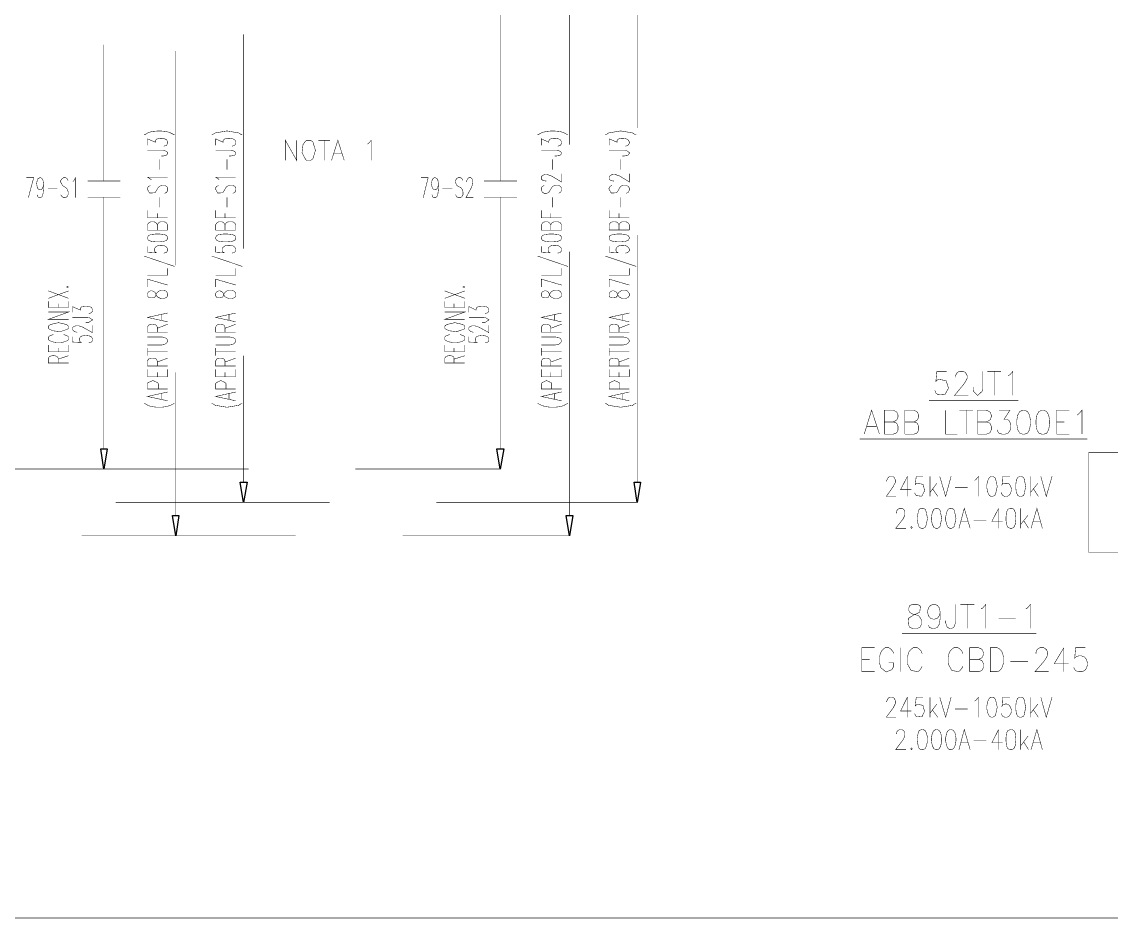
# Model space of a CAD drawing. Header units: millimetres. Extents: x -1355 to 3509, y -1443 to -567.
# Drawn here: x 2861.5 to 2961.5, y -823.8 to -741.5 of the extents above; entities that cross this region are included whole.
import ezdxf

# ---------------------------------------------------------------- set-up
doc = ezdxf.new("R2010")
doc.units = ezdxf.units.MM

msp = doc.modelspace()

# ---------------------------------------------------------------- linework, layer by layer
at = {"color": 0, "const_width": 0.045}
for points in [[(2917.98, -751.28), (2917.98, -731.64)], [(2911.76, -752.81), (2911.76, -733.17)], [(2905.41, -735.69), (2905.41, -756.14)], [(2881.85, -762.36), (2881.85, -742.67)], [(2869.01, -756.14), (2869.01, -743.62)], [(2875.63, -763.89), (2875.63, -744.2)], [(2872.71, -751.91), (2872.89, -751.82), (2873.11, -751.68), (2873.47, -751.59), (2873.92, -751.55), (2874.28, -751.55), (2874.69, -751.59), (2875.05, -751.68), (2875.5, -751.91)], [(2873.02, -752.85), (2873.02, -752.27), (2873.74, -752.58), (2873.74, -752.45), (2873.83, -752.31), (2873.92, -752.27), (2874.2, -752.22), (2874.37, -752.22), (2874.6, -752.27), (2874.78, -752.36), (2874.87, -752.54), (2874.87, -752.67), (2874.78, -752.85), (2874.69, -752.9), (2874.51, -752.94)], [(2878.92, -751.91), (2879.1, -751.82), (2879.23, -751.73), (2880.32, -751.54), (2881.41, -751.73), (2881.54, -751.82), (2881.72, -751.91)], [(2879.28, -752.85), (2879.28, -752.27), (2879.96, -752.58), (2879.96, -752.45), (2880.05, -752.31), (2880.14, -752.27), (2880.41, -752.22), (2880.59, -752.22), (2880.86, -752.27), (2881.04, -752.36), (2881.13, -752.54), (2881.13, -752.67), (2881.04, -752.85), (2880.95, -752.9), (2880.77, -752.94)], [(2908.83, -751.91), (2909.28, -751.68), (2909.65, -751.59), (2910.05, -751.55), (2910.41, -751.55), (2910.86, -751.59), (2911.22, -751.68), (2911.45, -751.82), (2911.63, -751.91)], [(2909.19, -752.85), (2909.19, -752.27), (2909.87, -752.58), (2909.87, -752.45), (2909.96, -752.31), (2910.05, -752.27), (2910.32, -752.22), (2910.5, -752.22), (2910.77, -752.27), (2910.95, -752.36), (2911.04, -752.54), (2911.04, -752.67), (2910.95, -752.85), (2910.86, -752.9), (2910.68, -752.94)], [(2915.05, -751.91), (2915.23, -751.82), (2915.35, -751.73), (2916.47, -751.54), (2917.58, -751.73), (2917.7, -751.82), (2917.89, -751.91)], [(2915.41, -752.85), (2915.41, -752.27), (2916.13, -752.58), (2916.13, -752.45), (2916.22, -752.31), (2916.31, -752.27), (2916.54, -752.22), (2916.72, -752.22), (2916.99, -752.27), (2917.16, -752.36), (2917.26, -752.54), (2917.26, -752.67), (2917.16, -752.85), (2917.08, -752.9), (2916.9, -752.94)], [(2885.68, -754.25), (2885.68, -752.4), (2886.72, -754.25), (2886.72, -752.4)], [(2888.7, -752.4), (2889.78, -752.4)], [(2889.24, -752.4), (2889.24, -754.25)], [(2889.92, -754.25), (2890.5, -752.4), (2891.09, -754.25)], [(2893.2, -752.76), (2893.34, -752.67), (2893.56, -752.4), (2893.56, -754.25)], [(2873.02, -753.3), (2874.47, -753.3), (2874.69, -753.39), (2874.78, -753.44), (2874.87, -753.53), (2874.87, -753.62), (2874.78, -753.75), (2874.69, -753.8), (2874.47, -753.84), (2874.28, -753.84)], [(2874.1, -755.1), (2874.1, -754.16)], [(2879.28, -753.3), (2880.68, -753.3), (2880.95, -753.39), (2881.04, -753.44), (2881.13, -753.53), (2881.13, -753.62), (2881.04, -753.75), (2880.95, -753.8), (2880.68, -753.84), (2880.5, -753.84)], [(2880.32, -755.1), (2880.32, -754.16)], [(2890.14, -753.62), (2890.86, -753.62)], [(2909.19, -753.3), (2910.59, -753.3), (2910.86, -753.39), (2910.95, -753.44), (2911.04, -753.53), (2911.04, -753.62), (2910.95, -753.75), (2910.86, -753.8), (2910.59, -753.84), (2910.41, -753.84)], [(2910.23, -755.1), (2910.23, -754.16)], [(2915.41, -753.3), (2916.81, -753.3), (2917.08, -753.39), (2917.16, -753.44), (2917.26, -753.53), (2917.26, -753.62), (2917.16, -753.75), (2917.08, -753.8), (2916.81, -753.84), (2916.63, -753.84)], [(2916.49, -755.1), (2916.49, -754.16)], [(2862.08, -757.67), (2862.57, -755.83), (2861.89, -755.83)], [(2863.47, -756.41), (2863.43, -756.68), (2863.34, -756.86), (2863.2, -756.95), (2863.16, -756.95), (2862.97, -756.86), (2862.89, -756.68), (2862.85, -756.41), (2862.85, -756.32), (2862.89, -756.09), (2862.97, -755.92), (2863.16, -755.83), (2863.2, -755.83), (2863.34, -755.92), (2863.43, -756.09), (2863.47, -756.41), (2863.47, -756.86), (2863.43, -757.31), (2863.34, -757.58), (2863.2, -757.67), (2863.11, -757.67), (2862.93, -757.58), (2862.89, -757.4)], [(2865.73, -756.09), (2865.63, -755.92), (2865.5, -755.83), (2865.32, -755.83), (2865.19, -755.92), (2865.05, -756.09), (2865.05, -756.23), (2865.14, -756.41), (2865.19, -756.5), (2865.27, -756.59), (2865.54, -756.77), (2865.63, -756.86), (2865.68, -756.95), (2865.73, -757.13), (2865.73, -757.4), (2865.63, -757.58), (2865.5, -757.67), (2865.32, -757.67), (2865.19, -757.58), (2865.05, -757.4)], [(2866.17, -756.19), (2866.27, -756.09), (2866.4, -755.83), (2866.4, -757.67)], [(2870.54, -756.14), (2867.53, -756.14)], [(2873.38, -756.05), (2873.29, -755.96), (2873.02, -755.78), (2874.87, -755.78)], [(2879.6, -756.05), (2879.55, -755.96), (2879.28, -755.78), (2881.13, -755.78)], [(2898.34, -757.67), (2898.79, -755.83), (2898.12, -755.83)], [(2899.74, -756.41), (2899.69, -756.68), (2899.6, -756.86), (2899.42, -756.95), (2899.37, -756.95), (2899.24, -756.86), (2899.15, -756.68), (2899.1, -756.41), (2899.1, -756.32), (2899.15, -756.09), (2899.24, -755.92), (2899.37, -755.83), (2899.42, -755.83), (2899.6, -755.92), (2899.69, -756.09), (2899.74, -756.41), (2899.74, -756.86), (2899.69, -757.31), (2899.6, -757.58), (2899.42, -757.67), (2899.33, -757.67), (2899.19, -757.58), (2899.15, -757.4)], [(2901.99, -756.09), (2901.89, -755.92), (2901.76, -755.83), (2901.54, -755.83), (2901.4, -755.92), (2901.31, -756.09), (2901.31, -756.23), (2901.36, -756.41), (2901.4, -756.5), (2901.49, -756.59), (2901.81, -756.77), (2901.89, -756.86), (2901.94, -756.95), (2901.99, -757.13), (2901.99, -757.4), (2901.89, -757.58), (2901.76, -757.67), (2901.54, -757.67), (2901.4, -757.58), (2901.31, -757.4)], [(2902.3, -756.23), (2902.3, -756.19), (2902.39, -756), (2902.43, -755.92), (2902.53, -755.83), (2902.7, -755.83), (2902.8, -755.92), (2902.85, -756), (2902.89, -756.19), (2902.89, -756.32), (2902.85, -756.5), (2902.75, -756.77), (2902.26, -757.67), (2902.93, -757.67)], [(2906.94, -756.14), (2903.92, -756.14)], [(2909.65, -756.14), (2909.55, -756.14), (2909.37, -756.09), (2909.28, -756.05), (2909.19, -755.96), (2909.19, -755.73), (2909.28, -755.65), (2909.37, -755.6), (2909.55, -755.51), (2909.74, -755.51), (2909.87, -755.6), (2910.14, -755.69), (2911.04, -756.23), (2911.04, -755.46)], [(2915.86, -756.14), (2915.77, -756.14), (2915.59, -756.09), (2915.5, -756.05), (2915.41, -755.96), (2915.41, -755.73), (2915.5, -755.65), (2915.59, -755.6), (2915.77, -755.51), (2915.95, -755.51), (2916.13, -755.6), (2916.4, -755.69), (2917.26, -756.23), (2917.26, -755.46)], [(2863.88, -756.86), (2864.73, -756.86)], [(2873.29, -756.55), (2873.11, -756.64), (2873.02, -756.77), (2873, -756.88), (2873.21, -757.24), (2873.65, -757.23), (2873.74, -757.18), (2873.83, -757.04), (2874.01, -756.73), (2874.1, -756.64), (2874.2, -756.59), (2874.37, -756.55), (2874.6, -756.55), (2874.78, -756.64), (2874.87, -756.77), (2874.87, -757), (2874.78, -757.18), (2874.6, -757.27)], [(2879.55, -756.55), (2879.37, -756.63), (2879.28, -756.77), (2879.27, -756.88), (2879.46, -757.24), (2879.87, -757.23), (2879.96, -757.18), (2880.05, -757.04), (2880.23, -756.73), (2880.32, -756.63), (2880.41, -756.59), (2880.59, -756.55), (2880.86, -756.55), (2881.04, -756.63), (2881.13, -756.77), (2881.13, -757), (2881.04, -757.18), (2880.86, -757.27)], [(2900.09, -756.86), (2901, -756.86)], [(2909.46, -756.55), (2909.28, -756.63), (2909.19, -756.77), (2909.19, -757), (2909.28, -757.18), (2909.46, -757.27), (2909.65, -757.27), (2909.82, -757.22), (2909.87, -757.18), (2909.96, -757.04), (2910.14, -756.73), (2910.23, -756.63), (2910.32, -756.59), (2910.5, -756.55), (2910.77, -756.55), (2910.95, -756.63), (2911.04, -756.77), (2911.04, -757), (2910.95, -757.18), (2910.77, -757.27)], [(2915.68, -756.55), (2915.5, -756.63), (2915.41, -756.77), (2915.39, -756.88), (2915.6, -757.24), (2916.04, -757.23), (2916.13, -757.18), (2916.22, -757.04), (2916.4, -756.73), (2916.49, -756.63), (2916.54, -756.59), (2916.72, -756.55), (2916.99, -756.55), (2917.16, -756.63), (2917.26, -756.77), (2917.26, -757), (2917.16, -757.18), (2916.99, -757.27)], [(2870.54, -757.63), (2867.53, -757.63)], [(2869.01, -780.73), (2869.01, -757.63)], [(2874.1, -758.57), (2874.1, -757.63)], [(2880.32, -758.57), (2880.32, -757.63)], [(2906.94, -757.63), (2903.92, -757.63)], [(2905.41, -757.63), (2905.41, -780.73)], [(2910.23, -758.57), (2910.23, -757.63)], [(2916.49, -758.57), (2916.49, -757.63)], [(2874.87, -759.52), (2873.02, -759.52), (2873.02, -758.84)], [(2873.92, -759.52), (2873.92, -759.11)], [(2881.13, -759.52), (2879.28, -759.52), (2879.28, -758.84)], [(2880.14, -759.52), (2880.14, -759.11)], [(2911.04, -759.52), (2909.19, -759.52), (2909.19, -758.84)], [(2910.05, -759.52), (2910.05, -759.11)], [(2917.26, -759.52), (2915.41, -759.52), (2915.41, -758.84)], [(2916.31, -759.52), (2916.31, -759.11)], [(2874.87, -760.65), (2873.02, -760.65), (2873.02, -760.15), (2873.11, -760.02), (2873.2, -759.92), (2873.38, -759.88), (2873.56, -759.88), (2873.74, -759.92), (2873.83, -760.02), (2873.92, -760.15), (2873.92, -760.65)], [(2873.92, -760.15), (2874.01, -760.02), (2874.1, -759.92), (2874.28, -759.88), (2874.51, -759.88), (2874.69, -759.92), (2874.78, -760.02), (2874.87, -760.15), (2874.87, -760.65)], [(2881.13, -760.65), (2879.28, -760.65), (2879.28, -760.15), (2879.37, -760.01), (2879.47, -759.92), (2879.6, -759.88), (2879.78, -759.88), (2879.96, -759.92), (2880.05, -760.01), (2880.14, -760.15), (2880.14, -760.65)], [(2880.14, -760.15), (2880.23, -760.02), (2880.32, -759.92), (2880.5, -759.88), (2880.77, -759.88), (2880.95, -759.92), (2881.04, -760.02), (2881.13, -760.15), (2881.13, -760.65)], [(2911.04, -760.65), (2909.19, -760.65), (2909.19, -760.15), (2909.28, -760.01), (2909.37, -759.92), (2909.55, -759.88), (2909.74, -759.88), (2909.87, -759.92), (2909.96, -760.01), (2910.05, -760.15), (2910.05, -760.65)], [(2910.05, -760.15), (2910.14, -760.01), (2910.23, -759.92), (2910.41, -759.88), (2910.68, -759.88), (2910.86, -759.92), (2910.95, -760.01), (2911.04, -760.15), (2911.04, -760.65)], [(2917.26, -760.64), (2915.41, -760.64), (2915.41, -760.15), (2915.5, -760.01), (2915.59, -759.92), (2915.77, -759.88), (2915.95, -759.88), (2916.13, -759.92), (2916.22, -760.01), (2916.31, -760.15), (2916.31, -760.64)], [(2916.31, -760.15), (2916.4, -760.01), (2916.49, -759.92), (2916.63, -759.88), (2916.9, -759.88), (2917.08, -759.92), (2917.16, -760.01), (2917.26, -760.15), (2917.26, -760.64)], [(2917.98, -783.8), (2917.98, -761.09)], [(2873.02, -762.13), (2873.02, -762.67), (2873.83, -762.72), (2873.74, -762.67), (2873.65, -762.54), (2873.65, -762.36), (2873.74, -762.22), (2873.92, -762.09), (2874.2, -762.04), (2874.37, -762.04), (2874.6, -762.09), (2874.78, -762.22), (2874.87, -762.36), (2874.87, -762.54), (2874.78, -762.67), (2874.69, -762.72), (2874.51, -762.76)], [(2879.28, -762.13), (2879.28, -762.67), (2880.05, -762.72), (2879.96, -762.67), (2879.87, -762.54), (2879.87, -762.36), (2879.96, -762.22), (2880.14, -762.09), (2880.41, -762.04), (2880.59, -762.04), (2880.86, -762.09), (2881.04, -762.22), (2881.13, -762.36), (2881.13, -762.54), (2881.04, -762.67), (2880.95, -762.72), (2880.77, -762.76)], [(2909.19, -762.13), (2909.19, -762.67), (2909.96, -762.72), (2909.87, -762.67), (2909.82, -762.54), (2909.82, -762.36), (2909.87, -762.22), (2910.05, -762.09), (2910.32, -762.04), (2910.5, -762.04), (2910.77, -762.09), (2910.95, -762.22), (2911.04, -762.36), (2911.04, -762.54), (2910.95, -762.67), (2910.86, -762.72), (2910.68, -762.76)], [(2915.41, -762.13), (2915.41, -762.67), (2916.22, -762.72), (2916.13, -762.67), (2916.04, -762.54), (2916.04, -762.36), (2916.13, -762.22), (2916.31, -762.09), (2916.54, -762.04), (2916.72, -762.04), (2916.99, -762.09), (2917.16, -762.22), (2917.26, -762.36), (2917.26, -762.54), (2917.16, -762.67), (2917.08, -762.72), (2916.9, -762.76)], [(2872.71, -763.03), (2875.5, -763.98)], [(2878.92, -763.03), (2881.72, -763.98)], [(2908.83, -763.03), (2911.63, -763.98)], [(2911.76, -786.86), (2911.76, -762.63)], [(2915.05, -763.03), (2917.89, -763.98)], [(2873.02, -764.79), (2874.87, -764.79), (2874.87, -764.16)], [(2879.28, -764.79), (2881.13, -764.79), (2881.13, -764.16)], [(2909.19, -764.79), (2911.04, -764.79), (2911.04, -764.16)], [(2915.41, -764.79), (2917.26, -764.79), (2917.26, -764.16)], [(2874.87, -765.69), (2873.02, -765.15), (2873.02, -765.87)], [(2881.13, -765.69), (2879.28, -765.15), (2879.28, -765.87)], [(2911.04, -765.69), (2909.19, -765.15), (2909.19, -765.87)], [(2917.26, -765.69), (2915.41, -765.15), (2915.41, -765.87)], [(2863.92, -766.91), (2865.77, -766.23)], [(2863.92, -766.23), (2865.77, -766.91)], [(2900.32, -766.91), (2902.16, -766.23)], [(2900.32, -766.23), (2902.16, -766.91)], [(2865.77, -767.76), (2863.92, -767.76), (2863.92, -767.18)], [(2865.77, -767.76), (2865.77, -767.18)], [(2902.16, -767.76), (2900.32, -767.76), (2900.32, -767.18)], [(2902.16, -767.76), (2902.16, -767.18)], [(2865.77, -768.84), (2863.92, -768.84), (2865.77, -768.17), (2863.92, -768.17)], [(2864.82, -767.76), (2864.82, -767.4)], [(2866.13, -768.21), (2866.13, -767.67), (2866.85, -767.99), (2866.85, -767.85), (2866.94, -767.72), (2866.99, -767.67), (2867.26, -767.63), (2867.44, -767.63), (2867.71, -767.67), (2867.89, -767.76), (2867.97, -767.94), (2867.97, -768.08), (2867.89, -768.21), (2867.8, -768.26), (2867.62, -768.3)], [(2874.87, -769.07), (2873.02, -768.66), (2874.87, -768.26)], [(2881.13, -769.07), (2879.28, -768.66), (2881.13, -768.26)], [(2902.16, -768.84), (2900.32, -768.84), (2902.16, -768.17), (2900.32, -768.17)], [(2901.17, -767.76), (2901.17, -767.4)], [(2902.53, -768.21), (2902.53, -767.67), (2903.2, -767.99), (2903.2, -767.85), (2903.29, -767.72), (2903.39, -767.67), (2903.65, -767.63), (2903.83, -767.63), (2904.1, -767.67), (2904.28, -767.76), (2904.37, -767.94), (2904.37, -768.08), (2904.28, -768.21), (2904.19, -768.26), (2904.01, -768.3)], [(2911.04, -769.07), (2909.19, -768.66), (2911.04, -768.26)], [(2917.26, -769.07), (2915.41, -768.66), (2917.26, -768.26)], [(2866.13, -768.66), (2867.53, -768.66), (2867.64, -768.67), (2867.99, -768.89), (2867.64, -769.11), (2867.53, -769.11), (2867.35, -769.11)], [(2874.28, -768.93), (2874.28, -768.39)], [(2880.5, -768.93), (2880.5, -768.39)], [(2902.53, -768.66), (2903.92, -768.66), (2904.04, -768.67), (2904.38, -768.89), (2904.04, -769.11), (2903.92, -769.11), (2903.74, -769.11)], [(2910.41, -768.93), (2910.41, -768.39)], [(2916.63, -768.93), (2916.63, -768.39)], [(2864.37, -770.24), (2864.2, -770.29), (2864.01, -770.37), (2863.92, -770.46), (2863.92, -770.69), (2864.01, -770.78), (2864.2, -770.87), (2864.37, -770.92), (2864.65, -770.96), (2865.09, -770.96), (2865.32, -770.92), (2865.5, -770.87), (2865.68, -770.78), (2865.77, -770.69), (2865.77, -770.46), (2865.68, -770.37), (2865.5, -770.29), (2865.32, -770.24)], [(2866.58, -770.01), (2866.49, -770.01), (2866.31, -769.97), (2866.13, -769.79), (2866.13, -769.61), (2866.22, -769.52), (2866.31, -769.47), (2866.49, -769.43), (2866.67, -769.43), (2866.85, -769.47), (2867.08, -769.56), (2867.97, -770.06), (2867.97, -769.38)], [(2874.87, -770.01), (2873.02, -770.01), (2873.02, -769.56), (2873.11, -769.38), (2873.2, -769.34), (2873.38, -769.29), (2873.56, -769.29), (2873.74, -769.34), (2873.83, -769.38), (2873.92, -769.56), (2873.92, -770.01)], [(2873.92, -769.66), (2874.87, -769.29)], [(2881.13, -770.01), (2879.28, -770.01), (2879.28, -769.56), (2879.37, -769.38), (2879.47, -769.34), (2879.6, -769.29), (2879.78, -769.29), (2879.96, -769.34), (2880.05, -769.38), (2880.14, -769.56), (2880.14, -770.01)], [(2880.14, -769.66), (2881.13, -769.29)], [(2900.77, -770.24), (2900.59, -770.29), (2900.41, -770.37), (2900.32, -770.46), (2900.32, -770.69), (2900.41, -770.78), (2900.59, -770.87), (2900.77, -770.92), (2901.04, -770.96), (2901.45, -770.96), (2901.72, -770.92), (2901.89, -770.87), (2902.08, -770.78), (2902.16, -770.69), (2902.16, -770.46), (2902.08, -770.37), (2901.89, -770.29), (2901.72, -770.24)], [(2902.98, -770.01), (2902.89, -770.01), (2902.7, -769.97), (2902.53, -769.79), (2902.53, -769.61), (2902.62, -769.52), (2902.7, -769.47), (2902.89, -769.43), (2903.02, -769.43), (2903.2, -769.47), (2903.47, -769.56), (2904.37, -770.06), (2904.37, -769.38)], [(2911.04, -770.01), (2909.19, -770.01), (2909.19, -769.56), (2909.28, -769.38), (2909.37, -769.34), (2909.55, -769.29), (2909.74, -769.29), (2909.87, -769.34), (2909.96, -769.38), (2910.05, -769.56), (2910.05, -770.01)], [(2910.05, -769.66), (2911.04, -769.29)], [(2917.26, -770.01), (2915.41, -770.01), (2915.41, -769.56), (2915.5, -769.38), (2915.59, -769.34), (2915.77, -769.29), (2915.95, -769.29), (2916.13, -769.34), (2916.22, -769.38), (2916.31, -769.56), (2916.31, -770.01)], [(2916.31, -769.66), (2917.26, -769.29)], [(2865.77, -771.82), (2863.92, -771.82), (2863.92, -771.19)], [(2865.77, -771.82), (2865.77, -771.19)], [(2866.13, -770.42), (2866.13, -770.92), (2866.94, -770.96), (2866.85, -770.92), (2866.76, -770.78), (2866.76, -770.65), (2866.85, -770.46), (2866.99, -770.37), (2867.26, -770.33), (2867.44, -770.33), (2867.71, -770.37), (2867.89, -770.46), (2867.97, -770.65), (2867.97, -770.78), (2867.89, -770.92), (2867.8, -770.96), (2867.62, -771)], [(2873.02, -771.19), (2874.37, -771.19), (2874.6, -771.14), (2874.78, -771), (2874.87, -770.87), (2874.87, -770.78), (2874.78, -770.6), (2874.6, -770.51), (2874.37, -770.46), (2873.02, -770.46)], [(2879.28, -771.19), (2880.59, -771.19), (2880.86, -771.14), (2881.04, -771), (2881.13, -770.87), (2881.13, -770.78), (2881.04, -770.6), (2880.86, -770.51), (2880.59, -770.46), (2879.28, -770.46)], [(2902.16, -771.82), (2900.32, -771.82), (2900.32, -771.19)], [(2902.16, -771.82), (2902.16, -771.19)], [(2902.53, -770.42), (2902.53, -770.92), (2903.29, -770.96), (2903.2, -770.92), (2903.12, -770.78), (2903.12, -770.64), (2903.2, -770.46), (2903.39, -770.37), (2903.65, -770.33), (2903.83, -770.33), (2904.1, -770.37), (2904.28, -770.46), (2904.37, -770.64), (2904.37, -770.78), (2904.28, -770.92), (2904.19, -770.96), (2904.01, -771)], [(2909.19, -771.19), (2910.5, -771.19), (2910.77, -771.14), (2910.95, -771), (2911.04, -770.87), (2911.04, -770.78), (2910.95, -770.6), (2910.77, -770.51), (2910.5, -770.46), (2909.19, -770.46)], [(2915.41, -771.19), (2916.72, -771.19), (2916.99, -771.14), (2917.16, -771), (2917.26, -770.87), (2917.26, -770.78), (2917.16, -770.6), (2916.99, -770.51), (2916.72, -770.46), (2915.41, -770.46)], [(2865.77, -772.85), (2863.92, -772.85), (2863.92, -772.4), (2864.01, -772.27), (2864.1, -772.22), (2864.28, -772.18), (2864.47, -772.18), (2864.65, -772.22), (2864.73, -772.27), (2864.82, -772.4), (2864.82, -772.85)], [(2864.82, -771.82), (2864.82, -771.46)], [(2864.82, -772.49), (2865.77, -772.18)], [(2873.02, -772.18), (2873.02, -771.46)], [(2873.02, -771.82), (2874.87, -771.82)], [(2879.28, -772.18), (2879.28, -771.46)], [(2879.28, -771.82), (2881.13, -771.82)], [(2881.85, -783.8), (2881.85, -772.18)], [(2902.16, -772.85), (2900.32, -772.85), (2900.32, -772.4), (2900.41, -772.27), (2900.5, -772.22), (2900.68, -772.18), (2900.86, -772.18), (2901.04, -772.22), (2901.13, -772.27), (2901.17, -772.4), (2901.17, -772.85)], [(2901.17, -771.82), (2901.17, -771.46)], [(2901.17, -772.49), (2902.16, -772.18)], [(2909.19, -772.18), (2909.19, -771.46)], [(2909.19, -771.82), (2911.04, -771.82)], [(2915.41, -772.18), (2915.41, -771.46)], [(2915.41, -771.82), (2917.26, -771.82)], [(2874.87, -773.12), (2873.02, -773.12), (2873.02, -772.67), (2873.11, -772.49), (2873.2, -772.45), (2873.38, -772.4), (2873.56, -772.4), (2873.74, -772.45), (2873.83, -772.49), (2873.92, -772.67), (2873.92, -773.12)], [(2873.92, -772.76), (2874.87, -772.4)], [(2881.13, -773.12), (2879.28, -773.12), (2879.28, -772.67), (2879.37, -772.49), (2879.47, -772.45), (2879.6, -772.4), (2879.78, -772.4), (2879.96, -772.45), (2880.05, -772.49), (2880.14, -772.67), (2880.14, -773.12)], [(2880.14, -772.76), (2881.13, -772.4)], [(2911.04, -773.12), (2909.19, -773.12), (2909.19, -772.67), (2909.28, -772.49), (2909.37, -772.45), (2909.55, -772.4), (2909.74, -772.4), (2909.87, -772.45), (2909.96, -772.49), (2910.05, -772.67), (2910.05, -773.12)], [(2910.05, -772.76), (2911.04, -772.4)], [(2917.26, -773.12), (2915.41, -773.12), (2915.41, -772.67), (2915.5, -772.49), (2915.59, -772.45), (2915.77, -772.4), (2915.95, -772.4), (2916.13, -772.45), (2916.22, -772.49), (2916.31, -772.67), (2916.31, -773.12)], [(2916.31, -772.76), (2917.26, -772.4)], [(2874.87, -774.11), (2873.02, -774.11), (2873.02, -773.44)], [(2873.92, -774.11), (2873.92, -773.71)], [(2874.87, -774.11), (2874.87, -773.44)], [(2875.63, -786.86), (2875.63, -773.71)], [(2881.13, -774.11), (2879.28, -774.11), (2879.28, -773.44)], [(2880.14, -774.11), (2880.14, -773.71)], [(2881.13, -774.11), (2881.13, -773.44)], [(2911.04, -774.11), (2909.19, -774.11), (2909.19, -773.44)], [(2910.05, -774.11), (2910.05, -773.71)], [(2911.04, -774.11), (2911.04, -773.44)], [(2917.26, -774.11), (2915.41, -774.11), (2915.41, -773.44)], [(2916.31, -774.11), (2916.31, -773.71)], [(2917.26, -774.11), (2917.26, -773.44)], [(2946.4, -773.62), (2945.5, -773.62), (2945.41, -774.56), (2945.5, -774.43), (2945.68, -774.35), (2946.36, -774.47), (2946.57, -775.16), (2946.23, -775.77), (2945.56, -775.72), (2945.41, -775.6), (2945.32, -775.37)], [(2947.21, -774.16), (2947.21, -774.02), (2947.3, -773.84), (2947.39, -773.71), (2947.57, -773.62), (2947.93, -773.62), (2948.11, -773.71), (2948.2, -773.84), (2948.29, -774.02), (2948.29, -774.25), (2948.2, -774.43), (2948.02, -774.74), (2947.12, -775.83), (2948.38, -775.83)], [(2949.69, -773.62), (2949.69, -775.29), (2949.66, -775.44), (2949.26, -775.83), (2948.86, -775.44), (2948.83, -775.29), (2948.83, -775.06)], [(2950.14, -773.62), (2951.4, -773.62)], [(2950.77, -773.62), (2950.77, -775.83)], [(2952.03, -774.02), (2952.21, -773.93), (2952.48, -773.62), (2952.48, -775.83)], [(2874.87, -775.24), (2873.02, -775.24), (2873.02, -774.74), (2873.07, -774.65), (2873.52, -774.46), (2873.96, -774.65), (2874.01, -774.74), (2874.01, -775.24)], [(2881.13, -775.24), (2879.28, -775.24), (2879.28, -774.74), (2879.34, -774.65), (2879.76, -774.46), (2880.17, -774.65), (2880.23, -774.74), (2880.23, -775.24)], [(2911.04, -775.24), (2909.19, -775.24), (2909.19, -774.74), (2909.25, -774.65), (2909.66, -774.46), (2910.08, -774.65), (2910.14, -774.74), (2910.14, -775.24)], [(2917.26, -775.24), (2915.41, -775.24), (2915.41, -774.74), (2915.46, -774.65), (2915.9, -774.46), (2916.35, -774.65), (2916.4, -774.74), (2916.4, -775.24)], [(2874.87, -776.32), (2873.02, -775.92), (2874.87, -775.51)], [(2874.28, -776.19), (2874.28, -775.64)], [(2881.13, -776.32), (2879.28, -775.92), (2881.13, -775.51)], [(2880.5, -776.19), (2880.5, -775.64)], [(2911.04, -776.32), (2909.19, -775.92), (2911.04, -775.51)], [(2910.41, -776.19), (2910.41, -775.64)], [(2917.26, -776.32), (2915.41, -775.92), (2917.26, -775.51)], [(2916.63, -776.19), (2916.63, -775.64)], [(2944.78, -776.28), (2952.97, -776.28)], [(2872.71, -776.55), (2872.89, -776.63), (2873.11, -776.77), (2873.47, -776.86), (2873.92, -776.91), (2874.28, -776.91), (2874.69, -776.86), (2875.05, -776.77), (2875.5, -776.55)], [(2878.92, -776.55), (2879.1, -776.63), (2879.23, -776.73), (2880.32, -776.91), (2881.41, -776.73), (2881.54, -776.63), (2881.72, -776.55)], [(2908.83, -776.55), (2909.28, -776.77), (2909.65, -776.86), (2910.05, -776.91), (2910.41, -776.91), (2910.86, -776.86), (2911.22, -776.77), (2911.45, -776.63), (2911.63, -776.55)], [(2915.05, -776.55), (2915.23, -776.63), (2915.35, -776.73), (2916.47, -776.91), (2917.58, -776.73), (2917.7, -776.63), (2917.89, -776.55)], [(2938.83, -779.38), (2939.51, -777.18), (2940.23, -779.38)], [(2940.68, -779.38), (2940.68, -777.18), (2941.49, -777.18), (2941.76, -777.31), (2941.85, -777.4), (2941.94, -777.63), (2941.94, -777.81), (2941.85, -778.03), (2941.76, -778.12), (2941.49, -778.26), (2940.68, -778.26)], [(2942.57, -779.38), (2942.57, -777.18), (2943.39, -777.18), (2943.66, -777.31), (2943.74, -777.4), (2943.83, -777.63), (2943.83, -777.81), (2943.74, -778.03), (2943.66, -778.12), (2943.39, -778.26), (2942.57, -778.26)], [(2946.31, -777.18), (2946.31, -779.38), (2947.39, -779.38)], [(2947.57, -777.18), (2948.83, -777.18)], [(2948.2, -777.18), (2948.2, -779.38)], [(2949.24, -779.38), (2949.24, -777.18), (2950.05, -777.18), (2950.32, -777.31), (2950.41, -777.4), (2950.5, -777.63), (2950.5, -777.81), (2950.41, -778.03), (2950.32, -778.12), (2950.05, -778.26), (2949.24, -778.26)], [(2951.22, -777.18), (2952.21, -777.18), (2951.67, -778.03), (2951.94, -778.03), (2952.12, -778.12), (2952.21, -778.26), (2952.3, -778.57), (2952.3, -778.75), (2952.21, -779.07), (2952.03, -779.29), (2951.76, -779.38), (2951.49, -779.38), (2951.22, -779.29), (2951.13, -779.2), (2951.04, -778.98)], [(2956.49, -779.38), (2956.49, -777.18), (2957.66, -777.18)], [(2958.38, -777.63), (2958.56, -777.49), (2958.83, -777.18), (2958.83, -779.38)], [(2941.49, -778.26), (2941.76, -778.35), (2941.85, -778.44), (2941.94, -778.66), (2941.94, -778.98), (2941.85, -779.2), (2941.76, -779.29), (2941.49, -779.38), (2940.68, -779.38)], [(2943.39, -778.26), (2943.66, -778.35), (2943.74, -778.44), (2943.83, -778.66), (2943.83, -778.98), (2943.74, -779.2), (2943.66, -779.29), (2943.39, -779.38), (2942.57, -779.38)], [(2950.05, -778.26), (2950.32, -778.35), (2950.41, -778.44), (2950.5, -778.66), (2950.5, -778.98), (2950.41, -779.2), (2950.32, -779.29), (2950.05, -779.38), (2949.24, -779.38)], [(2956.49, -778.26), (2957.21, -778.26)], [(2939.06, -778.66), (2939.96, -778.66)], [(2938.43, -779.83), (2959.33, -779.83)], [(2956.49, -779.38), (2957.66, -779.38)], [(2858.11, -782.58), (2869.01, -782.58)], [(2869.01, -782.58), (2882.3, -782.58)], [(2892.12, -782.58), (2905.41, -782.58)], [(2940.9, -783.71), (2940.9, -783.62), (2941.04, -783.35), (2941.17, -783.26), (2941.45, -783.26), (2941.58, -783.35), (2941.62, -783.44), (2941.72, -783.62), (2941.72, -783.8), (2941.62, -783.93), (2941.49, -784.2), (2940.86, -785.1), (2941.76, -785.1)], [(2942.8, -783.26), (2942.17, -784.47), (2943.16, -784.47)], [(2942.8, -783.26), (2942.8, -785.1)], [(2944.24, -783.26), (2943.61, -783.26), (2943.52, -784.02), (2943.61, -783.93), (2943.74, -783.88), (2944.25, -784), (2944.38, -784.58), (2944.11, -785.08), (2943.62, -785.02), (2943.52, -784.92), (2943.47, -784.74)], [(2944.87, -783.26), (2944.87, -785.1)], [(2945.77, -783.26), (2946.31, -785.1), (2946.81, -783.26)], [(2948.97, -783.62), (2949.1, -783.53), (2949.33, -783.26), (2949.33, -785.1)], [(2952.21, -783.26), (2951.54, -783.26), (2951.49, -784.02), (2951.54, -783.93), (2951.76, -783.89), (2951.94, -783.89), (2952.12, -783.93), (2952.26, -784.11), (2952.35, -784.38), (2952.35, -784.56), (2952.26, -784.83), (2952.12, -785.01), (2951.94, -785.1), (2951.76, -785.1), (2951.54, -785.01), (2951.4, -784.74)], [(2954.1, -783.26), (2954.1, -785.1)], [(2955.05, -783.26), (2955.55, -785.1), (2956.08, -783.26)], [(2945.5, -783.89), (2944.87, -784.74)], [(2954.78, -783.89), (2954.1, -784.74)], [(2945.09, -784.38), (2945.59, -785.1)], [(2947.17, -784.3), (2948.34, -784.3)], [(2954.37, -784.38), (2954.82, -785.1)], [(2870.09, -785.64), (2889.74, -785.64)], [(2899.55, -785.64), (2917.97, -785.64)], [(2941.81, -786.64), (2941.81, -786.55), (2941.85, -786.36), (2941.94, -786.27), (2942.08, -786.19), (2942.3, -786.19), (2942.43, -786.27), (2942.53, -786.36), (2942.57, -786.55), (2942.57, -786.73), (2942.53, -786.9), (2942.39, -787.18), (2941.72, -788.03), (2942.66, -788.03)], [(2947.53, -788.03), (2948.02, -786.19), (2948.56, -788.03)], [(2951.17, -786.19), (2950.55, -787.4), (2951.54, -787.4)], [(2951.17, -786.19), (2951.17, -788.03)], [(2953.2, -786.19), (2953.2, -788.03)], [(2954.15, -788.03), (2954.69, -786.19), (2955.19, -788.03)], [(2948.88, -787.27), (2950.05, -787.27)], [(2953.88, -786.82), (2953.2, -787.67)], [(2947.7, -787.4), (2948.38, -787.4)], [(2953.47, -787.31), (2953.93, -788.03)], [(2954.33, -787.4), (2955, -787.4)], [(2866.99, -788.71), (2886.62, -788.71)], [(2896.45, -788.71), (2911.76, -788.71)], [(2945.81, -795.74), (2945.73, -796.05), (2945.55, -796.28), (2945.28, -796.37), (2945.19, -796.37), (2944.92, -796.28), (2944.73, -796.05), (2944.65, -795.74), (2944.65, -795.64), (2944.73, -795.33), (2944.92, -795.1), (2945.19, -795.01), (2945.28, -795.01), (2945.55, -795.1), (2945.73, -795.33), (2945.81, -795.74), (2945.81, -796.28), (2945.73, -796.82), (2945.55, -797.13), (2945.28, -797.22), (2945.09, -797.22), (2944.82, -797.13), (2944.73, -796.9)], [(2947.21, -795.01), (2947.21, -796.68), (2947.12, -797), (2947.03, -797.13), (2946.85, -797.22), (2946.67, -797.22), (2946.49, -797.13), (2946.4, -797), (2946.31, -796.68), (2946.31, -796.5)], [(2947.66, -795.01), (2948.93, -795.01)], [(2948.29, -795.01), (2948.29, -797.22)], [(2949.55, -795.42), (2949.73, -795.33), (2950, -795.01), (2950, -797.22)], [(2953.66, -795.42), (2953.83, -795.33), (2954.1, -795.01), (2954.1, -797.22)], [(2951.17, -796.28), (2952.75, -796.28)], [(2942.3, -797.67), (2954.65, -797.67)], [(2938.61, -801.19), (2938.61, -798.98), (2939.78, -798.98)], [(2941.54, -799.52), (2941.45, -799.3), (2941.27, -799.11), (2941.08, -798.98), (2940.77, -798.98), (2940.59, -799.11), (2940.41, -799.3), (2940.32, -799.52), (2940.23, -799.84), (2940.23, -800.37), (2940.32, -800.69), (2940.37, -800.84), (2940.85, -801.21), (2941.37, -801), (2941.45, -800.87), (2941.54, -800.69), (2941.54, -800.37), (2941.08, -800.37)], [(2942.17, -798.98), (2942.17, -801.19)], [(2944.15, -799.52), (2944.06, -799.3), (2943.88, -799.11), (2943.7, -798.98), (2943.34, -798.98), (2943.16, -799.11), (2942.97, -799.3), (2942.89, -799.52), (2942.8, -799.84), (2942.8, -800.37), (2942.82, -800.51), (2943.14, -801.08), (2943.75, -801.18), (2943.88, -801.1), (2944.06, -800.87), (2944.15, -800.69)], [(2947.89, -799.52), (2947.8, -799.3), (2947.62, -799.11), (2947.43, -798.98), (2947.08, -798.98), (2946.9, -799.11), (2946.72, -799.3), (2946.62, -799.52), (2946.54, -799.84), (2946.54, -800.37), (2946.56, -800.51), (2946.88, -801.08), (2947.48, -801.18), (2947.62, -801.1), (2947.8, -800.87), (2947.89, -800.69)], [(2948.52, -801.19), (2948.52, -798.98), (2949.33, -798.98), (2949.6, -799.11), (2949.69, -799.2), (2949.78, -799.43), (2949.78, -799.61), (2949.69, -799.84), (2949.6, -799.93), (2949.33, -800.06), (2948.52, -800.06)], [(2954.6, -799.52), (2954.6, -799.43), (2954.69, -799.2), (2954.78, -799.11), (2954.96, -798.98), (2955.32, -798.98), (2955.5, -799.11), (2955.59, -799.2), (2955.68, -799.43), (2955.68, -799.61), (2955.59, -799.84), (2955.41, -800.15), (2954.51, -801.19), (2955.77, -801.19)], [(2957.17, -798.98), (2956.27, -800.47), (2957.62, -800.47)], [(2957.17, -798.98), (2957.17, -801.19)], [(2959.15, -798.98), (2958.25, -798.98), (2958.16, -799.93), (2958.25, -799.84), (2958.52, -799.74), (2958.79, -799.74), (2959.06, -799.84), (2959.24, -800.06), (2959.33, -800.37), (2959.33, -800.56), (2959.24, -800.87), (2959.06, -801.1), (2958.79, -801.19), (2958.52, -801.19), (2958.25, -801.1), (2958.16, -801), (2958.07, -800.78)], [(2938.61, -800.06), (2939.33, -800.06)], [(2949.33, -800.06), (2949.6, -800.15), (2949.69, -800.24), (2949.78, -800.47), (2949.78, -800.78), (2949.69, -801), (2949.6, -801.1), (2949.33, -801.19), (2948.52, -801.19)], [(2952.26, -800.24), (2953.88, -800.24)], [(2938.61, -801.19), (2939.78, -801.19)], [(2940.9, -803.98), (2940.9, -803.89), (2941.04, -803.62), (2941.17, -803.53), (2941.45, -803.53), (2941.58, -803.62), (2941.62, -803.71), (2941.72, -803.89), (2941.72, -804.07), (2941.49, -804.52), (2940.86, -805.37), (2941.76, -805.37)], [(2942.8, -803.53), (2942.17, -804.79), (2943.16, -804.79)], [(2942.8, -803.53), (2942.8, -805.37)], [(2944.24, -803.53), (2943.61, -803.53), (2943.52, -804.34), (2943.61, -804.25), (2943.72, -804.19), (2944.22, -804.27), (2944.37, -804.83), (2944.13, -805.34), (2943.62, -805.29), (2943.52, -805.2), (2943.47, -805.01)], [(2944.87, -803.53), (2944.87, -805.37)], [(2945.5, -804.16), (2944.87, -805.01)], [(2945.77, -803.53), (2946.31, -805.37), (2946.81, -803.53)], [(2948.97, -803.89), (2949.1, -803.8), (2949.33, -803.53), (2949.33, -805.37)], [(2952.21, -803.53), (2951.54, -803.53), (2951.49, -804.34), (2951.54, -804.25), (2951.76, -804.16), (2951.94, -804.16), (2952.12, -804.25), (2952.26, -804.43), (2952.35, -804.7), (2952.35, -804.88), (2952.26, -805.1), (2952.12, -805.28), (2951.94, -805.37), (2951.76, -805.37), (2951.54, -805.28), (2951.4, -805.01)], [(2954.1, -803.53), (2954.1, -805.37)], [(2954.78, -804.16), (2954.1, -805.01)], [(2955.05, -803.53), (2955.55, -805.37), (2956.08, -803.53)], [(2945.09, -804.7), (2945.59, -805.37)], [(2947.17, -804.61), (2948.34, -804.61)], [(2954.37, -804.7), (2954.82, -805.37)], [(2941.81, -806.91), (2941.81, -806.82), (2941.85, -806.68), (2941.94, -806.59), (2942.08, -806.5), (2942.3, -806.5), (2942.43, -806.59), (2942.53, -806.68), (2942.57, -806.82), (2942.57, -807), (2942.53, -807.18), (2942.39, -807.45), (2941.72, -808.35), (2942.66, -808.35)], [(2947.53, -808.35), (2948.02, -806.5), (2948.56, -808.35)], [(2951.17, -806.5), (2950.55, -807.72), (2951.54, -807.72)], [(2951.17, -806.5), (2951.17, -808.35)], [(2953.2, -806.5), (2953.2, -808.35)], [(2953.88, -807.09), (2953.2, -807.99)], [(2954.15, -808.35), (2954.69, -806.5), (2955.19, -808.35)], [(2947.7, -807.72), (2948.38, -807.72)], [(2948.88, -807.54), (2950.05, -807.54)], [(2953.47, -807.63), (2953.93, -808.35)], [(2954.33, -807.72), (2955, -807.72)], [(3427.43, -823.8), (2747.07, -823.8)]]:
    msp.add_lwpolyline(points, dxfattribs=at)
for points in [[(2887.66, -752.4), (2887.53, -752.49), (2887.39, -752.67), (2887.3, -752.79), (2887.21, -753.53), (2887.54, -754.17), (2887.66, -754.25), (2887.98, -754.25), (2888.12, -754.16), (2888.22, -754.07), (2888.44, -753.33), (2888.22, -752.58), (2888.12, -752.49), (2887.98, -752.4), (2887.66, -752.4)], [(2873.02, -761.41), (2873.11, -761.59), (2873.38, -761.68), (2873.83, -761.73), (2874.1, -761.73), (2874.51, -761.68), (2874.78, -761.59), (2874.87, -761.41), (2874.87, -761.32), (2874.78, -761.14), (2874.51, -761.05), (2874.1, -761), (2873.83, -761), (2873.38, -761.05), (2873.11, -761.14), (2873.02, -761.32), (2873.02, -761.41)], [(2879.28, -761.41), (2879.37, -761.59), (2879.6, -761.68), (2880.05, -761.73), (2880.32, -761.73), (2880.77, -761.68), (2881.04, -761.59), (2881.13, -761.41), (2881.13, -761.32), (2881.04, -761.14), (2880.77, -761.05), (2880.32, -761), (2880.05, -761), (2879.6, -761.05), (2879.37, -761.14), (2879.28, -761.32), (2879.28, -761.41)], [(2909.19, -761.41), (2909.28, -761.59), (2909.55, -761.68), (2909.96, -761.73), (2910.23, -761.73), (2910.68, -761.68), (2910.95, -761.59), (2911.04, -761.41), (2911.04, -761.32), (2910.95, -761.14), (2910.68, -761.05), (2910.23, -761), (2909.96, -761), (2909.55, -761.05), (2909.28, -761.14), (2909.19, -761.32), (2909.19, -761.41)], [(2915.41, -761.41), (2915.5, -761.59), (2915.77, -761.68), (2916.22, -761.73), (2916.49, -761.73), (2916.9, -761.68), (2917.16, -761.59), (2917.26, -761.41), (2917.26, -761.32), (2917.16, -761.14), (2916.9, -761.05), (2916.49, -761), (2916.22, -761), (2915.77, -761.05), (2915.5, -761.14), (2915.41, -761.32), (2915.41, -761.41)], [(2865.59, -765.87), (2865.68, -765.92), (2865.77, -765.87), (2865.68, -765.83), (2865.59, -765.87)], [(2873.02, -766.68), (2873.11, -766.82), (2873.29, -766.86), (2873.47, -766.86), (2873.65, -766.82), (2873.74, -766.73), (2873.83, -766.5), (2873.92, -766.36), (2874.1, -766.23), (2874.28, -766.19), (2874.51, -766.19), (2874.69, -766.23), (2874.78, -766.32), (2874.87, -766.46), (2874.87, -766.68), (2874.78, -766.82), (2874.69, -766.86), (2874.51, -766.95), (2874.28, -766.95), (2873.92, -766.77), (2873.83, -766.63), (2873.74, -766.41), (2873.65, -766.32), (2873.47, -766.23), (2873.29, -766.23), (2873.11, -766.32), (2873.02, -766.46), (2873.02, -766.68)], [(2879.28, -766.68), (2879.37, -766.82), (2879.55, -766.86), (2879.69, -766.86), (2879.87, -766.82), (2879.96, -766.73), (2880.05, -766.5), (2880.14, -766.36), (2880.32, -766.23), (2880.5, -766.19), (2880.77, -766.19), (2880.95, -766.23), (2881.04, -766.32), (2881.13, -766.46), (2881.13, -766.68), (2881.04, -766.82), (2880.95, -766.86), (2880.77, -766.95), (2880.5, -766.95), (2880.14, -766.77), (2880.05, -766.63), (2879.96, -766.41), (2879.87, -766.32), (2879.69, -766.23), (2879.55, -766.23), (2879.37, -766.32), (2879.28, -766.46), (2879.28, -766.68)], [(2901.99, -765.87), (2902.08, -765.92), (2902.16, -765.87), (2902.08, -765.83), (2901.99, -765.87)], [(2909.19, -766.68), (2909.28, -766.82), (2909.46, -766.86), (2909.65, -766.86), (2909.82, -766.82), (2909.87, -766.73), (2909.96, -766.5), (2910.05, -766.36), (2910.23, -766.23), (2910.41, -766.19), (2910.68, -766.19), (2910.86, -766.23), (2910.95, -766.32), (2911.04, -766.46), (2911.04, -766.68), (2910.95, -766.82), (2910.86, -766.86), (2910.68, -766.95), (2910.41, -766.95), (2910.05, -766.77), (2909.96, -766.63), (2909.87, -766.41), (2909.82, -766.32), (2909.65, -766.23), (2909.46, -766.23), (2909.28, -766.32), (2909.19, -766.46), (2909.19, -766.68)], [(2915.41, -766.68), (2915.5, -766.82), (2915.68, -766.86), (2915.86, -766.86), (2916.04, -766.82), (2916.13, -766.73), (2916.22, -766.5), (2916.31, -766.36), (2916.49, -766.23), (2916.63, -766.19), (2916.9, -766.19), (2917.08, -766.23), (2917.16, -766.32), (2917.26, -766.46), (2917.26, -766.68), (2917.16, -766.82), (2917.08, -766.86), (2916.9, -766.95), (2916.63, -766.95), (2916.49, -766.86), (2916.31, -766.77), (2916.22, -766.63), (2916.13, -766.41), (2916.04, -766.32), (2915.86, -766.23), (2915.68, -766.23), (2915.5, -766.32), (2915.41, -766.46), (2915.41, -766.68)], [(2863.92, -769.66), (2864.01, -769.74), (2864.2, -769.83), (2864.32, -769.89), (2865.01, -769.97), (2865.66, -769.75), (2865.77, -769.66), (2865.77, -769.47), (2865.68, -769.38), (2865.51, -769.3), (2864.85, -769.14), (2864.19, -769.3), (2864.01, -769.38), (2863.92, -769.47), (2863.92, -769.66)], [(2900.32, -769.66), (2900.41, -769.74), (2900.59, -769.83), (2900.72, -769.89), (2901.41, -769.97), (2902.06, -769.75), (2902.16, -769.66), (2902.16, -769.47), (2902.08, -769.38), (2901.9, -769.3), (2901.24, -769.14), (2900.58, -769.3), (2900.41, -769.38), (2900.32, -769.47), (2900.32, -769.66)], [(2953.38, -777.18), (2953.11, -777.31), (2952.93, -777.63), (2952.84, -778.12), (2952.84, -778.44), (2952.93, -778.98), (2953.11, -779.29), (2953.38, -779.38), (2953.56, -779.38), (2953.83, -779.29), (2954.01, -778.98), (2954.1, -778.44), (2954.1, -778.12), (2954.01, -777.63), (2953.83, -777.31), (2953.56, -777.18), (2953.38, -777.18)], [(2955.14, -777.18), (2954.87, -777.31), (2954.69, -777.63), (2954.6, -778.12), (2954.6, -778.44), (2954.69, -778.98), (2954.87, -779.29), (2955.14, -779.38), (2955.32, -779.38), (2955.59, -779.29), (2955.77, -778.98), (2955.86, -778.44), (2955.86, -778.12), (2955.77, -777.63), (2955.59, -777.31), (2955.32, -777.18), (2955.14, -777.18)], [(2959.46, -781.05), (2959.46, -790.24), (2968.66, -790.24), (2968.66, -781.05), (2959.46, -781.05)], [(2950.5, -783.26), (2950.32, -783.35), (2950.19, -783.62), (2950.09, -784.02), (2950.09, -784.3), (2950.19, -784.74), (2950.32, -785.01), (2950.5, -785.1), (2950.63, -785.1), (2950.81, -785.01), (2950.89, -784.9), (2951.05, -784.18), (2950.89, -783.46), (2950.81, -783.35), (2950.63, -783.26), (2950.5, -783.26)], [(2953.11, -783.26), (2952.93, -783.35), (2952.8, -783.62), (2952.75, -784.02), (2952.75, -784.3), (2952.8, -784.74), (2952.93, -785.01), (2953.11, -785.1), (2953.25, -785.1), (2953.47, -785.01), (2953.53, -784.84), (2953.66, -784.18), (2953.53, -783.52), (2953.47, -783.35), (2953.25, -783.26), (2953.11, -783.26)], [(2944.1, -786.19), (2943.88, -786.27), (2943.79, -786.55), (2943.7, -787), (2943.7, -787.27), (2943.79, -787.67), (2943.88, -787.94), (2944.1, -788.03), (2944.24, -788.03), (2944.42, -787.94), (2944.49, -787.83), (2944.65, -787.11), (2944.49, -786.39), (2944.42, -786.27), (2944.24, -786.19), (2944.1, -786.19)], [(2945.41, -786.19), (2945.23, -786.27), (2945.09, -786.55), (2945, -787), (2945, -787.27), (2945.09, -787.67), (2945.23, -787.94), (2945.41, -788.03), (2945.55, -788.03), (2945.73, -787.94), (2945.8, -787.83), (2945.95, -787.11), (2945.8, -786.39), (2945.73, -786.27), (2945.55, -786.19), (2945.41, -786.19)], [(2946.72, -786.19), (2946.54, -786.27), (2946.4, -786.55), (2946.31, -787), (2946.31, -787.27), (2946.4, -787.67), (2946.54, -787.94), (2946.72, -788.03), (2946.85, -788.03), (2947.03, -787.94), (2947.11, -787.83), (2947.26, -787.11), (2947.11, -786.39), (2947.03, -786.27), (2946.85, -786.19), (2946.72, -786.19)], [(2952.26, -786.19), (2952.03, -786.27), (2951.9, -786.55), (2951.85, -787), (2951.85, -787.27), (2951.9, -787.67), (2952.03, -787.94), (2952.26, -788.03), (2952.39, -788.03), (2952.57, -787.94), (2952.7, -787.67), (2952.75, -787.27), (2952.75, -787), (2952.7, -786.55), (2952.57, -786.27), (2952.39, -786.19), (2952.26, -786.19)], [(2943.16, -787.85), (2943.11, -787.94), (2943.16, -788.03), (2943.25, -787.94), (2943.16, -787.85)], [(2943.29, -795.01), (2943.02, -795.1), (2942.93, -795.33), (2942.93, -795.56), (2943.02, -795.74), (2943.2, -795.87), (2943.56, -795.96), (2943.83, -796.05), (2944.01, -796.28), (2944.1, -796.5), (2944.1, -796.82), (2944.01, -797), (2943.93, -797.13), (2943.66, -797.22), (2943.29, -797.22), (2943.02, -797.13), (2942.93, -796.96), (2942.88, -796.3), (2943.37, -795.98), (2943.93, -795.73), (2943.99, -795.23), (2943.93, -795.1), (2943.66, -795.01), (2943.29, -795.01)], [(2950.41, -801.19), (2950.41, -798.98), (2951.04, -798.98), (2951.27, -799.11), (2951.45, -799.3), (2951.54, -799.52), (2951.62, -799.84), (2951.62, -800.37), (2951.54, -800.69), (2951.45, -800.87), (2951.27, -801.1), (2951.04, -801.19), (2950.41, -801.19)], [(2950.5, -803.53), (2950.32, -803.62), (2950.19, -803.89), (2950.09, -804.34), (2950.09, -804.61), (2950.19, -805.01), (2950.32, -805.28), (2950.5, -805.37), (2950.63, -805.37), (2950.81, -805.28), (2950.89, -805.17), (2951.05, -804.45), (2950.89, -803.74), (2950.81, -803.62), (2950.63, -803.53), (2950.5, -803.53)], [(2953.11, -803.53), (2952.93, -803.62), (2952.8, -803.89), (2952.75, -804.34), (2952.75, -804.61), (2952.8, -805.01), (2952.93, -805.28), (2953.11, -805.37), (2953.25, -805.37), (2953.47, -805.28), (2953.53, -805.11), (2953.66, -804.46), (2953.53, -803.79), (2953.47, -803.62), (2953.25, -803.53), (2953.11, -803.53)], [(2944.1, -806.5), (2943.88, -806.59), (2943.79, -806.82), (2943.7, -807.27), (2943.7, -807.54), (2943.79, -807.99), (2943.88, -808.26), (2944.1, -808.35), (2944.24, -808.35), (2944.42, -808.26), (2944.55, -807.99), (2944.65, -807.54), (2944.65, -807.27), (2944.55, -806.82), (2944.42, -806.59), (2944.24, -806.5), (2944.1, -806.5)], [(2945.41, -806.5), (2945.23, -806.59), (2945.09, -806.82), (2945, -807.27), (2945, -807.54), (2945.09, -807.99), (2945.23, -808.26), (2945.41, -808.35), (2945.55, -808.35), (2945.73, -808.26), (2945.86, -807.99), (2945.95, -807.54), (2945.95, -807.27), (2945.86, -806.82), (2945.73, -806.59), (2945.55, -806.5), (2945.41, -806.5)], [(2946.72, -806.5), (2946.54, -806.59), (2946.4, -806.82), (2946.31, -807.27), (2946.31, -807.54), (2946.4, -807.99), (2946.54, -808.26), (2946.72, -808.35), (2946.85, -808.35), (2947.03, -808.26), (2947.17, -807.99), (2947.26, -807.54), (2947.26, -807.27), (2947.17, -806.82), (2947.03, -806.59), (2946.85, -806.5), (2946.72, -806.5)], [(2952.26, -806.5), (2952.03, -806.59), (2951.9, -806.82), (2951.85, -807.27), (2951.85, -807.54), (2951.9, -807.99), (2952.03, -808.26), (2952.26, -808.35), (2952.39, -808.35), (2952.57, -808.26), (2952.7, -807.99), (2952.75, -807.54), (2952.75, -807.27), (2952.7, -806.82), (2952.57, -806.59), (2952.39, -806.5), (2952.26, -806.5)], [(2943.16, -808.17), (2943.11, -808.26), (2943.16, -808.35), (2943.25, -808.26), (2943.16, -808.17)]]:
    msp.add_lwpolyline(points, close=True, dxfattribs=at)
at = {"color": 0}
for points in [[(2869.33, -780.73), (2869.01, -782.58), (2868.74, -780.73)], [(2905.73, -780.73), (2905.41, -782.58), (2905.09, -780.73)], [(2882.16, -783.8), (2881.85, -785.64), (2881.54, -783.8)], [(2918.29, -783.8), (2917.97, -785.64), (2917.7, -783.8)], [(2875.9, -786.86), (2875.63, -788.71), (2875.32, -786.86)], [(2912.08, -786.86), (2911.76, -788.71), (2911.45, -786.86)]]:
    msp.add_lwpolyline(points, close=True, dxfattribs=at)

doc.saveas('drawing.dxf')
